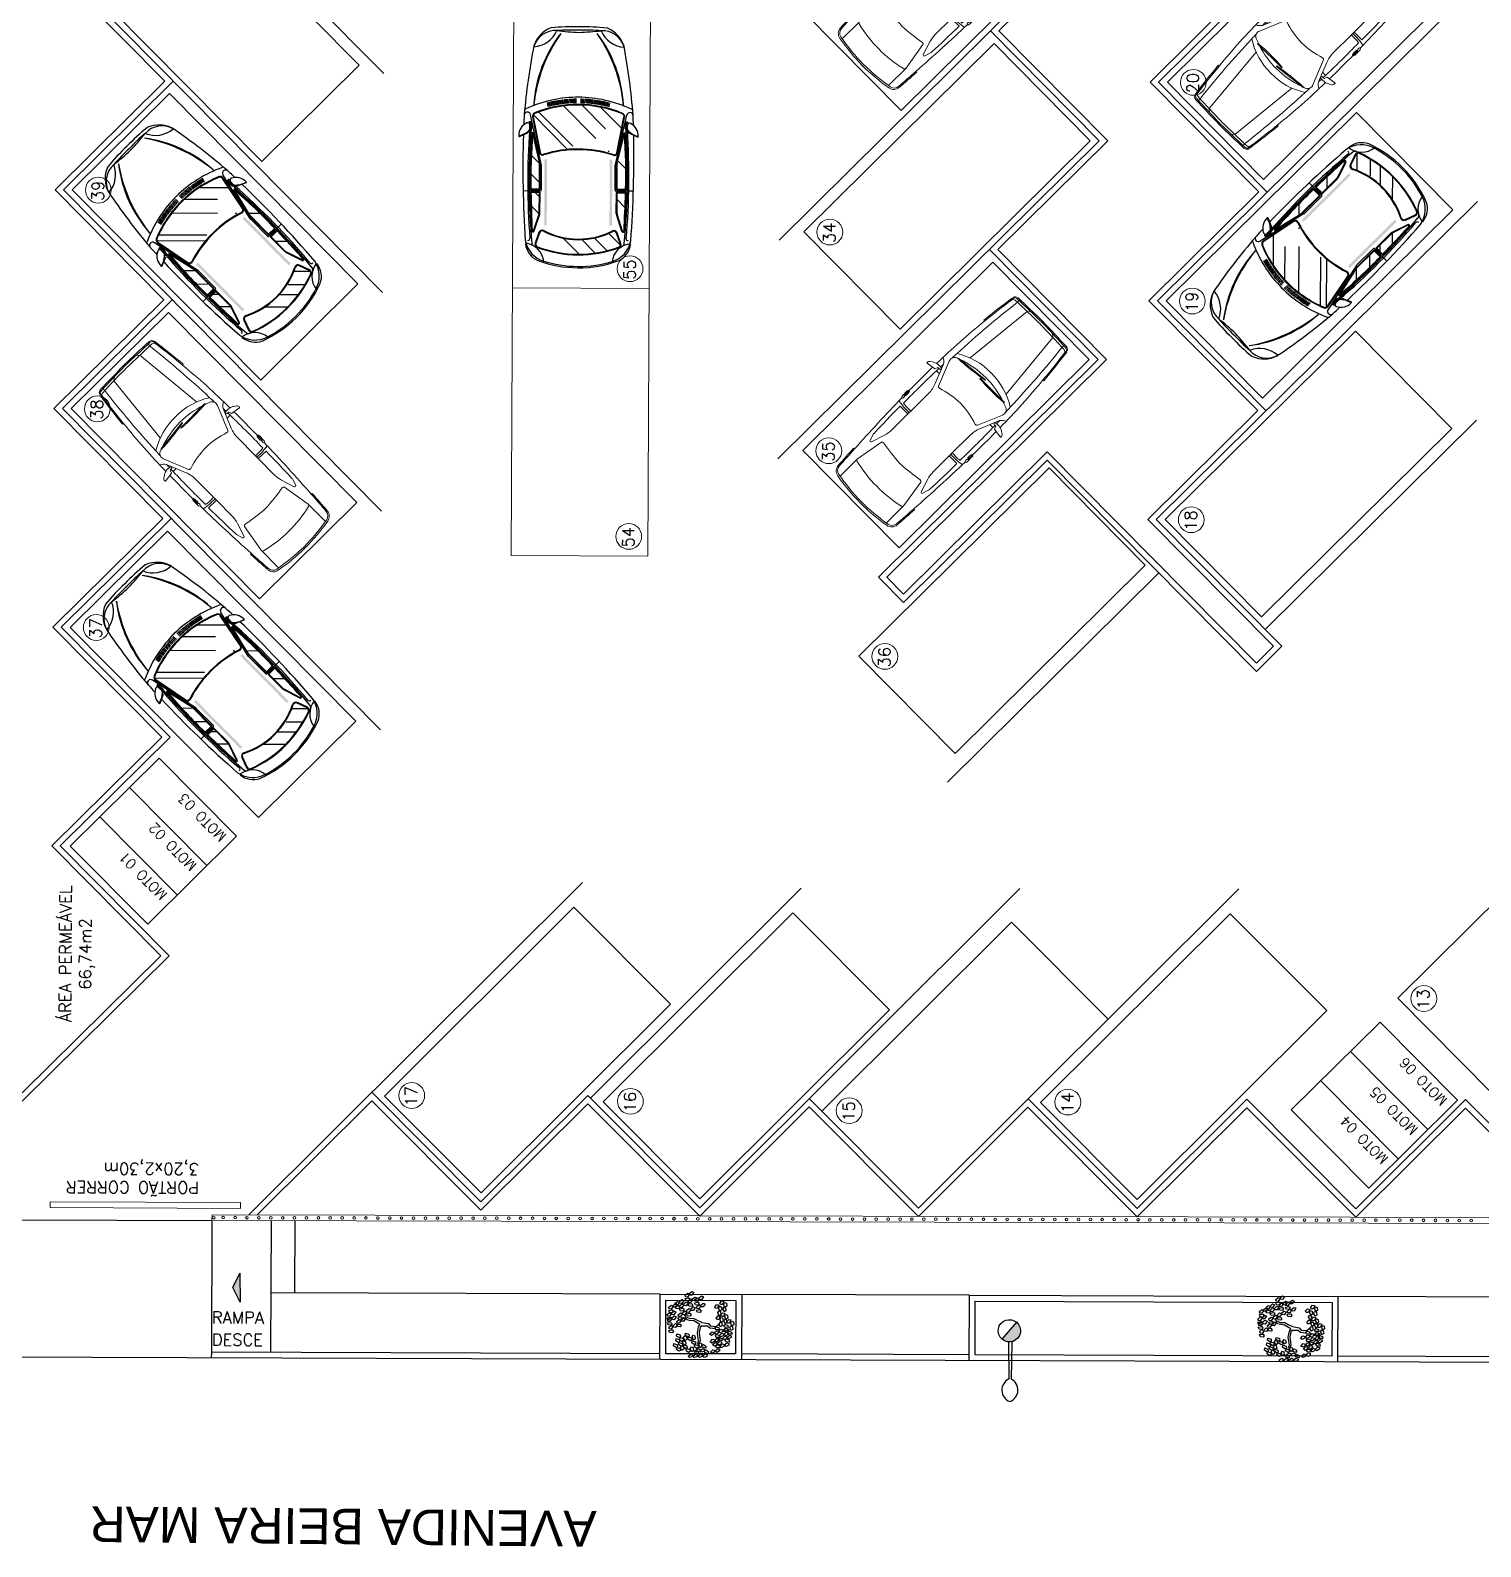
# Model space of a CAD drawing. Extents: x -1057 to 3416, y -340 to 4111.
# Drawn here: x -286.4 to -262.02, y 216.59 to 242.08 of the extents above; entities that cross this region are included whole.
import ezdxf
from ezdxf.enums import TextEntityAlignment as Align

# ---------------------------------------------------------------- set-up
doc = ezdxf.new("R2010")
doc.units = 0
doc.header["$LTSCALE"] = 50
for name, pattern in [('CONTINU', [0]), ('DGN Style 1', [0.003115, 5.18318e-06, -0.00311]), ('HIDDEN', [9.525, 6.35, -3.175])]:
    doc.linetypes.add(name, pattern=pattern)
doc.layers.add('0.1', color=8, linetype='Continuous', lineweight=13)
doc.layers.add('Margem A3', color=8, linetype='DGN Style 1', lineweight=0)
for name, color, linetype in [('layout', 1, 'Continuous'), ('luminaria', 10, 'Continuous'), ('OK', 96, 'Continuous'), ('Poste de cimento', 7, 'Continuous'), ('Texto 2', 1, 'Continuous')]:
    doc.layers.add(name, color=color, linetype=linetype)
doc.styles.add('ROBERTO', font='swissek.ttf')
doc.styles.add('ROMANS', font='romans')
doc.styles.get("Standard").update_dxf_attribs({"font": 'romans.shx'})

# ---------------------------------------------------------------- blocks, each defined once
blk = doc.blocks.new('Car')
at = {"layer": 'layout', "color": 8}
for p, q in [((-44.4, -116.8), (-45.5, -110.7)), ((-42.5, -116.4), (-43.6, -110.2)), ((-41.1, -116), (-42, -109.8)), ((-39.1, -115.6), (-40.1, -109.4)), ((-37.2, -115.2), (-38.1, -108.9)), ((-35.8, -114.9), (-36.5, -108.6)), ((-33.8, -114.5), (-34.6, -108.2)), ((-31.8, -114.1), (-32.6, -107.8)), ((-30.4, -113.9), (-31, -107.6)), ((-28.4, -113.5), (-29, -107.4)), ((-26.4, -113.2), (-27.1, -107.2)), ((-25, -113), (-25.5, -107)), ((-23, -112.8), (-23.5, -106.4)), ((-21.2, -112.5), (-21.3, -106.1)), ((-19.2, -112.3), (-19.3, -105.9)), ((-17.2, -112.1), (-17.4, -105.7)), ((-15.7, -111.9), (-15.7, -105.5)), ((-13.7, -111.8), (-13.7, -105.3)), ((-11.7, -111.6), (-11.7, -105.2)), ((-9.7, -111.5), (-9.7, -105.1)), ((-7.7, -111.4), (-7.7, -105)), ((-5.7, -111.3), (-5.7, -104.9)), ((-3.7, -111.3), (-3.7, -104.8)), ((3.7, -111.3), (3.7, -104.8)), ((5.7, -111.3), (5.7, -104.9)), ((7.7, -111.4), (7.7, -105)), ((9.7, -111.5), (9.7, -105.1)), ((11.7, -111.6), (11.7, -105.2)), ((13.7, -111.8), (13.7, -105.3)), ((15.7, -111.9), (15.7, -105.5)), ((17.2, -112.1), (17.4, -105.7)), ((19.2, -112.3), (19.3, -105.9)), ((21.2, -112.5), (21.3, -106.1)), ((23, -112.8), (23.5, -106.4)), ((25, -113), (25.5, -107)), ((26.4, -113.2), (27.1, -107.2)), ((28.4, -113.5), (29, -107.4)), ((30.4, -113.9), (31, -107.6)), ((31.8, -114.1), (32.6, -107.8)), ((33.8, -114.5), (34.6, -108.2)), ((35.8, -114.9), (36.5, -108.6)), ((37.2, -115.2), (38.1, -108.9)), ((39.1, -115.6), (40.1, -109.4)), ((41.1, -116), (42, -109.8)), ((42.5, -116.4), (43.6, -110.2)), ((44.4, -116.8), (45.5, -110.7)), ((-53.8, -202.9), (-70.4, -128.8)), ((-67.3, -131.9), (-57, -183.8)), ((-66.3, -131.7), (-56.1, -183.6)), ((-15.9, -179.3), (-66, -129.1)), ((-8.4, -174.6), (-58.2, -124.8)), ((25.2, -163.1), (-22.1, -115.7)), ((39.6, -148.7), (5.2, -114.3)), ((63.1, -148), (32.6, -117.5)), ((53.8, -202.9), (70.4, -128.8)), ((56.1, -183.6), (66.3, -131.7)), ((57, -183.8), (67.3, -131.9)), ((-86.3, -160.6), (-73.2, -154.7)), ((-72.4, -154), (-71.3, -150.4)), ((-71.4, -149.7), (-71.5, -143.3)), ((-70.4, -149.4), (-70.5, -140)), ((-69.4, -149.1), (-69.5, -139.9)), ((-68.4, -148.9), (-68.7, -139.9)), ((68.4, -148.9), (68.7, -139.9)), ((69.4, -149.1), (69.5, -139.9)), ((70.4, -149.4), (70.5, -140)), ((72.4, -154), (71.3, -150.4)), ((71.4, -149.7), (71.5, -143.3)), ((86.3, -160.6), (73.2, -154.7)), ((-56.9, -198.5), (-67, -155.8)), ((-55.9, -198.3), (-66, -155.6)), ((55.9, -198.3), (66, -155.6)), ((56.9, -198.5), (67, -155.8)), ((-56.8, -200.2), (-68.8, -188.2)), ((-56.8, -237.2), (-56.8, -199.5)), ((-55.8, -237.2), (-55.8, -199.5)), ((44.8, -182.6), (43.4, -181.3)), ((55.8, -237.2), (55.8, -199.5)), ((56.8, -237.2), (56.8, -199.5)), ((69.3, -207.1), (57.6, -195.4)), ((-56.8, -227.8), (-69.3, -215.2)), ((-53.8, -238.7), (-53.8, -203.1)), ((53.8, -238.7), (53.8, -203.1)), ((-80.7, -239.7), (-54.8, -239.7)), ((-68.3, -237.2), (-69.2, -236.3)), ((-69.1, -237.2), (-56.8, -237.2)), ((-69.1, -238.2), (-56.8, -238.2)), ((-56.8, -241.4), (-69, -241.4)), ((-56.8, -242.4), (-69, -242.4)), ((-56.8, -248.7), (-62.9, -242.6)), ((-56.8, -272.4), (-56.8, -242.4)), ((-55.8, -272.4), (-55.8, -242.4)), ((80.7, -239.7), (54.8, -239.7)), ((55.8, -272.4), (55.8, -242.4)), ((69.1, -237.2), (56.8, -237.2)), ((69.1, -238.2), (56.8, -238.2)), ((56.8, -241.4), (69, -241.4)), ((56.8, -242.4), (69, -242.4)), ((56.8, -272.4), (56.8, -242.4)), ((-57, -273.8), (-68.3, -262.5)), ((68.3, -263.5), (56.8, -251.9)), ((-65.1, -298.3), (-57, -273.6)), ((-64.2, -298.6), (-56, -273.9)), ((64.2, -298.6), (56, -273.9)), ((65.1, -298.3), (57, -273.6)), ((-57.2, -300.9), (-62.7, -316.3)), ((-56.3, -301.3), (-61.8, -316.6)), ((1.6, -332.4), (-21.8, -309)), ((42.5, -327), (25.2, -309.8)), ((61.9, -318.8), (44.9, -301.8)), ((61.8, -316.6), (56.3, -301.3)), ((62.7, -316.3), (57.2, -300.9)), ((25.1, -330.6), (5.5, -311))]:
    blk.add_line(p, q, dxfattribs=at)
for centre, radius, start, end in [((-7.8, -326.7), 326.8, 88.6351, 95.7726), ((7.8, -326.7), 326.8, 84.2274, 91.3649), ((-34.3, -38.3), 32.9, 86.5625, 164.4958), ((-69, 10.4), 40, 274.3393, 336.719), ((-25.6, -41.2), 42.5, 111.779, 161.6544), ((122.7, -124.6), 188.5, 142.4297, 176.6237), ((155.6, -136.8), 222.3, 145.0929, 173.9605), ((-40.2, -4.5), 3, 97.674, 111.779), ((-10, -339.3), 334.6, 88.282, 93.8135), ((10.1, 328.4), 336.5, 262.7695, 268.2851), ((10, -339.3), 334.6, 86.1865, 91.718), ((-10.1, 328.4), 336.5, 271.7149, 277.2305), ((-155.6, -136.8), 222.3, 6.0395, 34.9071), ((-122.7, -124.6), 188.5, 3.3763, 37.5703), ((69, 10.4), 40, 203.281, 265.6607), ((34.3, -38.3), 32.9, 15.5042, 93.4375), ((40.2, -4.5), 3, 68.221, 82.326), ((25.6, -41.2), 42.5, 18.3456, 68.221), ((866.8, -205.6), 949.5, 169.2081, 175.3433), ((-866.8, -205.6), 949.5, 4.6567, 10.7919), ((0.5, -286.5), 183.7, 90, 115.0781), ((-0.5, -286.5), 183.7, 64.9219, 90), ((1565.6, -198.2), 1646.7, 177.6205, 178.0972), ((-75, -129.5), 4.65, 8.7491, 183.5185), ((-77.8, -119.2), 1, 174.7727, 295.0781), ((-62.4, -130.8), 5, 111.9536, 193.3017), ((-62.4, -130.8), 4, 111.9536, 193.5543), ((-64.4, -113.6), 1, 172.7258, 290.5969), ((0, -280.4), 167.2, 90.0065, 112.6232), ((0, -280.4), 166.2, 90.0085, 112.6252), ((0, -280.4), 167.2, 67.3768, 89.9935), ((0, -280.4), 166.2, 67.3768, 89.9935), ((62.4, -130.8), 4.01, 346.5287, 68.1294), ((64.4, -113.6), 1, 249.4031, 7.2742), ((62.4, -130.8), 5, 346.6983, 68.0464), ((75, -129.5), 4.65, 356.4815, 171.2509), ((77.8, -119.2), 1, 244.9219, 5.2273), ((-1565.6, -198.2), 1646.7, 1.9028, 2.3795), ((-67, -159.1), 20.4, 115.2032, 181.9349), ((-94.9, -128.7), 32, 283.4706, 317.3927), ((-74.5, -143.4), 3, 0.889, 115.2032), ((940.7, -224.1), 1014.7, 175.8385, 184.8151), ((-72.5, -140.1), 1, 0.889, 98.0676), ((936.4, -221.1), 1008.4, 175.9397, 185.4333), ((-72.4, -149.7), 1, 287.9404, 0.889), ((-71.5, -140), 1, 0.889, 95.2234), ((-71.4, -149.4), 1, 285.265, 0.889), ((-70.5, -139.9), 1, 0.889, 92.3899), ((-70.4, -149.1), 1, 282.6212, 0.889), ((-69.7, -139.9), 1, 2.0031, 90.1843), ((-69.4, -148.9), 1, 280.1196, 2.0031), ((-67, -155.8), 1, 13.3017, 174.5453), ((67, -155.8), 1, 5.4547, 166.6983), ((-936.4, -221.1), 1008.4, 354.5667, 4.0603), ((69.4, -148.9), 1, 177.9969, 259.8804), ((69.7, -139.9), 1, 89.8157, 177.9969), ((70.4, -149.1), 1, 179.111, 257.3788), ((70.5, -139.9), 1, 87.6101, 179.111), ((71.4, -149.4), 1, 179.111, 254.735), ((71.5, -140), 1, 84.7766, 179.111), ((-940.7, -224.1), 1014.7, 355.1849, 4.1615), ((94.9, -128.7), 32, 222.6073, 256.5294), ((72.4, -149.7), 1, 179.111, 252.0596), ((72.5, -140.1), 1, 81.9324, 179.111), ((74.5, -143.4), 3, 64.7968, 179.111), ((73.4, -153.7), 1, 196.4299, 257.7669), ((67, -159.1), 20.4, 358.0651, 64.7968), ((-86.5, -159.6), 1, 193.8166, 282.2331), ((1565.6, -198.2), 1646.7, 178.6017, 183.9759), ((770.4, -218.9), 840.8, 175.6929, 181.2505), ((770.4, -218.9), 839.8, 175.6943, 181.2501), ((-770.4, -218.9), 839.8, 358.7499, 4.3057), ((-770.4, -218.9), 840.8, 358.7495, 4.3071), ((-1565.6, -198.2), 1646.7, 356.0241, 1.3983), ((86.5, -159.6), 1, 257.7669, 346.1834), ((-52.2, -182.7), 5, 193.3017, 287.8184), ((-60.8, -199.5), 4, 360, 13.3017), ((-52.2, -182.7), 4, 193.5543, 287.8184), ((-60.8, -199.5), 5, 0, 13.3017), ((0, -345), 166.5, 90, 107.8184), ((0, -345), 165.5, 90, 107.8184), ((0, -345), 166.5, 72.1816, 90), ((0, -345), 165.5, 72.1816, 90), ((52.2, -182.7), 5, 252.1816, 346.6983), ((52.2, -182.7), 4, 252.1816, 346.4457), ((60.8, -199.5), 5, 166.6983, 180), ((60.8, -199.5), 4, 166.6983, 180), ((-54.8, -203.1), 1, 0, 13.3017), ((54.8, -203.1), 1, 166.6983, 180), ((-69.1, -237.2), 1, 181.5835, 270), ((-69, -242.4), 1, 90, 181.1066), ((9004.6, 48.7), 9079.4, 181.83701, 182.18864), ((9004.6, 48.7), 9078.4, 181.83709, 182.18858), ((-56.8, -237.2), 1, 270, 0), ((-56.8, -242.4), 1, 0, 90), ((-54.8, -238.7), 1, 270, 0), ((54.8, -238.7), 1, 180, 270), ((56.8, -237.2), 1, 180, 270), ((56.8, -242.4), 1, 90, 180), ((-9004.6, 48.7), 9078.4, 357.81142, 358.16291), ((-9004.6, 48.7), 9079.4, 357.81136, 358.16299), ((69, -242.4), 1, 358.8934, 90), ((69.1, -237.2), 1, 270, 358.4165), ((-60.8, -272.4), 4, 341.6525, 360), ((-60.8, -272.4), 5, 341.6525, 360), ((60.8, -272.4), 5, 180, 198.3475), ((60.8, -272.4), 4, 180, 198.3475), ((-73.3, -309.4), 3, 270, 5.5819), ((-66.1, -298), 2, 183.0738, 341.6525), ((-66.1, -298), 1, 183.4405, 341.6525), ((-52.5, -302.6), 5, 63.1357, 160.3462), ((-52.5, -302.6), 4, 63.1357, 160.3462), ((0, -198.9), 112.2, 243.1357, 270), ((0, -198.9), 111.2, 243.1357, 270), ((0, -198.9), 111.2, 270, 296.8643), ((0, -198.9), 112.2, 270, 296.8643), ((52.5, -302.6), 5, 19.6538, 116.8643), ((52.5, -302.6), 4, 19.6538, 116.8643), ((66.1, -298), 2, 198.3475, 356.9262), ((66.1, -298), 1, 198.3475, 356.5595), ((73.3, -309.4), 3, 174.4181, 270), ((-39.1, -305.6), 38.6, 190.1502, 253.6248), ((-79.7, -346.5), 30, 5.2584, 84.7128), ((-46.8, -314.4), 30, 185.5819, 244.441), ((-62.6, -316.1), 5, 185.4333, 247.7979), ((-58, -317.9), 5, 160.3462, 249.5059), ((-58, -317.9), 4, 160.3462, 249.5059), ((0, -162.8), 170.6, 249.5059, 270), ((0, -162.8), 169.6, 249.5059, 270), ((0, -162.8), 169.6, 270, 290.4941), ((0, -162.8), 170.6, 270, 290.4941), ((79.7, -346.5), 30, 95.2872, 174.7416), ((39.1, -305.6), 38.6, 286.3752, 349.8498), ((58, -317.9), 4, 290.4941, 19.6538), ((58, -317.9), 5, 290.4941, 19.6538), ((46.8, -314.4), 30, 295.559, 354.4181), ((62.6, -316.1), 5, 292.2021, 354.5667), ((0, -181.6), 170.6, 249.5059, 270), ((0, -181.6), 168.6, 252.2391, 270), ((0, -181.6), 170.6, 270, 290.4941), ((0, -181.6), 168.6, 270, 287.7609)]:
    blk.add_arc(centre, radius, start, end, dxfattribs=at)
for points in [[(-49.6, -290.4), (-45.8, -290.4), (-49.6, -194), (-45.8, -194)], [(49.6, -290.4), (45.8, -290.4), (49.6, -194), (45.8, -194)]]:
    blk.add_solid(points, dxfattribs=at)
blk = doc.blocks.new('TEMPRA3')
for p, q in [((-0.157, 0.823), (-0.131, 0.862)), ((-0.075, 0.872), (-0.101, 0.713)), ((-0.085, 0.882), (-0.082, 0.882)), ((-1.26, 0.697), (-1.26, 0.716)), ((0.058, 0.464), (-0.363, 0.637)), ((0.069, 0.533), (-0.261, 0.669)), ((-0.101, 0.713), (-0.151, 0.694)), ((-0.151, 0.694), (-0.151, 0.656)), ((-0.098, 0.674), (-0.098, 0.602)), ((0.756, 0.496), (0.756, 0.679)), ((1.287, 0.519), (1.517, 0.592)), ((1.406, 0.471), (1.886, 0.553)), ((1.515, 0.629), (1.414, 0.659)), ((1.806, 0.709), (1.807, 0.728)), ((0.687, 0.496), (0.259, 0.496)), ((1.136, 0.496), (0.756, 0.496)), ((0.058, -0.464), (-0.363, -0.637)), ((0.687, -0.496), (0.259, -0.496)), ((1.136, -0.496), (0.756, -0.496)), ((0.756, -0.496), (0.756, -0.679)), ((1.406, -0.471), (1.886, -0.553)), ((-1.26, -0.697), (-1.26, -0.716)), ((0.069, -0.533), (-0.261, -0.669)), ((-0.151, -0.694), (-0.151, -0.656)), ((-0.101, -0.713), (-0.151, -0.694)), ((-0.075, -0.872), (-0.101, -0.713)), ((-0.098, -0.674), (-0.098, -0.602)), ((1.287, -0.519), (1.517, -0.592)), ((1.515, -0.629), (1.414, -0.659)), ((1.806, -0.709), (1.807, -0.728)), ((-0.157, -0.823), (-0.131, -0.862)), ((-0.085, -0.882), (-0.082, -0.882))]:
    blk.add_line(p, q)
at = {"color": 9}
for p, q in [((0.49, 0.777), (0.614, 0.777)), ((0.49, 0.767), (0.567, 0.767)), ((-1.875, 0.533), (-1.914, 0.533)), ((-1.869, 0.63), (-1.647, 0.654)), ((0.577, 0.757), (0.577, 0.748)), ((0.634, 0.757), (0.634, 0.748)), ((1.886, 0.553), (2.3, 0.553)), ((-1.881, 0.307), (-1.924, 0.254)), ((-1.881, 0.307), (-0.653, 0.428)), ((-0.527, 0.509), (-0.536, 0.509)), ((-0.536, 0.509), (-0.532, -0.064)), ((0.687, 0.496), (0.756, 0.496)), ((-0.568, 0.016), (-0.577, 0.017)), ((-0.568, 0.015), (-0.577, 0.014)), ((-0.577, 0.014), (-0.51, -0.555)), ((-1.881, -0.308), (-1.924, -0.255)), ((-0.532, -0.064), (-0.523, -0.064)), ((-1.881, -0.307), (-0.653, -0.428)), ((0.687, -0.496), (0.756, -0.496)), ((-1.875, -0.533), (-1.914, -0.533)), ((-1.869, -0.631), (-1.647, -0.655)), ((-0.51, -0.555), (-0.501, -0.554)), ((0.577, -0.757), (0.577, -0.748)), ((0.634, -0.757), (0.634, -0.748)), ((1.886, -0.553), (2.3, -0.553)), ((0.49, -0.767), (0.567, -0.767)), ((0.49, -0.777), (0.614, -0.777))]:
    blk.add_line(p, q, dxfattribs=at)
for points in [[(0.486, 0.76), (0.486, 0.749, 0.414214), (0.496, 0.739), (0.558, 0.739, 0.414214), (0.568, 0.749), (0.568, 0.759)], [(0.486, -0.76), (0.486, -0.749, -0.414214), (0.496, -0.739), (0.558, -0.739, -0.414214), (0.568, -0.749), (0.568, -0.759)]]:
    blk.add_lwpolyline(points, format="xyb", dxfattribs=at)
for centre, radius, start, end in [((-0.143, 0.755), 0.0434, 160.4209, 180), ((0.052, 0.685), 0.25, 146.5293, 160.4209), ((-0.079, 0.816), 0.0696, 117.5198, 138.9652), ((-0.092, 0.841), 0.0416, 80.8067, 117.5198), ((-0.083, 0.874), 0.00833, 350.8067, 80.8067), ((46.287, -1.061), 48.25, 178.0551, 178.7396), ((-1.864, 0.574), 0.07, 98.0767, 178.0551), ((0.026, -12.748), 13.526, 95.4579, 98.0767), ((-0.091, -10.408), 11.166, 90.4891, 96.0118), ((1.08, -0.033), 1.689, 158.4883, 161.8833), ((-0.403, 0.55), 0.0959, 65.2249, 157.5632), ((0.355, -17.256), 17.935, 91.743, 91.9698), ((0.075, 0.7), 0.267, 168.223, 189.9837), ((0.355, -17.256), 17.935, 88.9571, 91.6179), ((0.213, -22.305), 23.067, 89.3717, 90.7606), ((0.259, 0.996), 0.5, 247.6625, 270), ((0.213, -22.305), 23.067, 89.0973, 89.3437), ((0.115, -25.837), 26.599, 86.3544, 88.8806), ((-0.298, 0.555), 0.987, 356.5337, 7.1274), ((0.636, -17.099), 17.778, 87.5716, 89.6146), ((1.136, 0.996), 0.5, 270, 287.5892), ((1.385, 0.564), 0.1, 73.296, 87.5716), ((1.509, 0.61), 0.02, 295.0881, 73.296), ((0.028, -29.336), 30.117, 85.8738, 86.6125), ((1.892, 0.523), 0.03, 17.6685, 101.6613), ((-0.298, 0.005), 2.281, 359.8835, 13.3775), ((2.183, 0.56), 0.144, 10.2757, 85.2864), ((-1.242, -0.033), 3.619, 0.5277, 9.8398), ((1.08, -0.033), 1.689, 163.0258, 178.8872), ((1.496, -0.036), 1.496, 161.9012, 178.6096), ((0.046, 0.438), 0.0288, 340.8387, 65.2249), ((1.415, 0.442), 0.03, 107.5892, 190.5643), ((-1.901, -0.176), 3.343, 3.0173, 10.5643), ((1.08, 0.033), 1.689, 181.1128, 199.382), ((-1.901, 0.176), 3.343, 349.4357, 356.9827), ((-0.298, -0.005), 2.281, 346.6225, 0.1165), ((-1.242, 0.033), 3.619, 350.1602, 359.4723), ((46.287, 1.06), 48.25, 181.2604, 181.9449), ((1.496, 0.036), 1.496, 181.3904, 198.0988), ((0.046, -0.438), 0.0288, 294.7751, 19.1613), ((0.259, -0.996), 0.5, 90, 112.3375), ((-0.298, -0.555), 0.987, 352.8726, 3.4663), ((1.136, -0.996), 0.5, 72.4108, 90), ((1.415, -0.442), 0.03, 169.4357, 252.4108), ((-1.864, -0.575), 0.07, 181.9449, 261.9233), ((0.026, 12.748), 13.526, 261.9735, 264.5421), ((-0.091, 10.408), 11.166, 263.9882, 269.5109), ((1.08, 0.033), 1.689, 200.3288, 201.5117), ((1.08, 0.033), 1.689, 200.3288, 201.5117), ((-0.403, -0.55), 0.0959, 202.4368, 294.7751), ((0.355, 17.256), 17.935, 268.0302, 268.257), ((0.075, -0.7), 0.267, 170.0163, 191.777), ((-0.143, -0.755), 0.0434, 180, 199.5791), ((0.355, 17.256), 17.935, 268.3821, 271.0429), ((0.213, 22.305), 23.067, 269.2394, 270.6283), ((0.213, 22.305), 23.067, 270.6563, 270.9027), ((0.115, 25.837), 26.599, 271.1194, 273.6456), ((0.636, 17.099), 17.778, 270.3854, 272.4284), ((1.385, -0.564), 0.1, 272.4284, 286.704), ((1.509, -0.61), 0.02, 286.704, 64.9119), ((0.028, 29.336), 30.117, 273.3875, 274.1262), ((1.892, -0.523), 0.03, 258.3387, 342.3315), ((2.183, -0.56), 0.144, 274.7136, 349.7243), ((0.052, -0.685), 0.25, 199.5791, 213.4707), ((-0.079, -0.816), 0.0696, 221.0348, 242.4802), ((-0.092, -0.841), 0.0416, 242.4802, 279.1933), ((-0.083, -0.874), 0.00833, 279.1933, 9.1933)]:
    blk.add_arc(centre, radius, start, end)
for centre, radius, start, end in [((0.49, 0.751), 0.0263, 91.9264, 184.8104), ((0.49, 0.751), 0.0164, 92.1313, 187.2433), ((0.567, 0.757), 0.01, 0, 90), ((0.614, 0.757), 0.02, 0, 90), ((19.555, -0.393), 21.489, 177.397, 178.9536), ((-1.862, 0.581), 0.05, 97.8958, 177.1673), ((43.913, -1.002), 45.813, 178.0177, 178.7486), ((0.137, -16.634), 17.284, 92.2713, 96.6835), ((-1.822, 0.581), 0.05, 97.8958, 177.1673), ((0.026, -12.748), 13.506, 95.4656, 97.8958), ((0.402, 0.031), 1.126, 147.4954, 181.5953), ((0.192, -19.533), 20.183, 91.7794, 92.1012), ((-0.144, 0.846), 0.212, 204.7842, 236.5367), ((-0.17, 0.661), 0.0195, 202.2729, 342.8001), ((0.47, 0.753), 0.0061, 200.0424, 315.2534), ((0.606, 0.816), 0.0733, 246.8341, 293.1659), ((-0.263, 0.555), 0.987, 356.5337, 11.7667), ((0.027, -29.37), 30.131, 85.8821, 86.6147), ((2.181, 0.569), 0.115, 10.4548, 85.2928), ((-1.236, -0.033), 3.585, 0.5327, 10.015), ((-4.071, 0.196), 3.558, 355.8109, 5.0412), ((43.913, 1.002), 45.813, 181.2514, 181.9823), ((0.402, -0.031), 1.126, 178.4047, 212.5046), ((-4.057, -0.683), 3.558, 2.0761, 11.3064), ((-1.236, 0.033), 3.585, 349.985, 359.4673), ((19.555, 0.392), 21.489, 181.0464, 182.603), ((-0.263, -0.555), 0.987, 348.2333, 3.4663), ((-1.862, -0.581), 0.05, 182.8327, 262.1042), ((0.137, 16.634), 17.284, 263.3165, 267.7287), ((-1.822, -0.581), 0.05, 182.8327, 262.1042), ((0.026, 12.748), 13.506, 262.1042, 264.5344), ((0.192, 19.533), 20.183, 267.8988, 268.2206), ((-0.144, -0.846), 0.212, 123.4633, 155.2158), ((-0.17, -0.661), 0.0195, 17.1999, 157.7271), ((0.47, -0.753), 0.0061, 44.7466, 159.9576), ((0.49, -0.751), 0.0263, 175.1896, 268.0736), ((0.49, -0.751), 0.0164, 172.7567, 267.8687), ((0.567, -0.757), 0.01, 270, 0), ((0.606, -0.816), 0.0733, 66.8341, 113.1659), ((0.614, -0.757), 0.02, 270, 360), ((0.027, 29.37), 30.131, 273.3853, 274.1179), ((2.181, -0.569), 0.115, 274.7072, 349.5452)]:
    blk.add_arc(centre, radius, start, end, dxfattribs=at)
blk = doc.blocks.new('ÁREA')
for p in [(0.00005, 0.00376), (0, 0)]:
    blk.add_attdef('COMPARTIMENTO', text='', height=0.0025).set_placement(p, align=Align.CENTER)
at = {"color": 1}
for p in [(-0.00005, -0.00376), (-0.0001, -0.00752)]:
    blk.add_attdef('ÁREA', text='', height=0.002, dxfattribs=at).set_placement(p, align=Align.CENTER)
blk = doc.blocks.new('SET1')
at = {"layer": 'Texto 2'}
blk.add_hatch(color=7, dxfattribs=at).paths.add_polyline_path([(0.282, 0.232), (-0.113, 0.138), (-0.282, -0.232)])
at = {"layer": 'Texto 2', "color": 7}
blk.add_lwpolyline([(-0.282, -0.232), (-0.113, 0.138), (0.282, 0.232)], close=True, dxfattribs=at)
blk = doc.blocks.new('poste concreto')
at = {"layer": 'Poste de cimento'}
h = blk.add_hatch(color=256, dxfattribs=at)
h.dxf.hatch_style = 1
h.paths.add_polyline_path([(364866.842, 7758015.357), (364866.767, 7758015.418), (364866.676, 7758015.455), (364866.578, 7758015.47), (364866.48, 7758015.455), (364866.39, 7758015.418), (364866.314, 7758015.357), (364866.254, 7758015.282), (364866.216, 7758015.191), (364866.201, 7758015.093), (364866.956, 7758015.093), (364866.94, 7758015.191), (364866.903, 7758015.282)])
for p, q in [((364866.815, 7758015.406), (364867.773, 7758016.191)), ((364866.886, 7758015.322), (364867.818, 7758016.138)), ((364866.314, 7758015.357), (364866.39, 7758015.418)), ((364866.39, 7758015.418), (364866.48, 7758015.455)), ((364866.48, 7758015.455), (364866.578, 7758015.47)), ((364866.578, 7758015.47), (364866.676, 7758015.455)), ((364866.676, 7758015.455), (364866.767, 7758015.418)), ((364866.767, 7758015.418), (364866.842, 7758015.357)), ((364866.201, 7758015.093), (364866.216, 7758015.191)), ((364866.216, 7758014.995), (364866.201, 7758015.093)), ((364866.956, 7758015.093), (364866.201, 7758015.093)), ((364866.216, 7758015.191), (364866.254, 7758015.282)), ((364866.254, 7758014.904), (364866.216, 7758014.995)), ((364866.254, 7758015.282), (364866.314, 7758015.357)), ((364866.314, 7758014.829), (364866.254, 7758014.904)), ((364866.842, 7758015.357), (364866.903, 7758015.282)), ((364866.903, 7758014.904), (364866.842, 7758014.829)), ((364866.903, 7758015.282), (364866.94, 7758015.191)), ((364866.94, 7758014.995), (364866.903, 7758014.904)), ((364866.94, 7758015.191), (364866.956, 7758015.093)), ((364866.956, 7758015.093), (364866.94, 7758014.995)), ((364866.39, 7758014.768), (364866.314, 7758014.829)), ((364866.48, 7758014.731), (364866.39, 7758014.768)), ((364866.578, 7758014.716), (364866.48, 7758014.731)), ((364866.676, 7758014.731), (364866.578, 7758014.716)), ((364866.767, 7758014.768), (364866.676, 7758014.731)), ((364866.842, 7758014.829), (364866.767, 7758014.768))]:
    blk.add_line(p, q, dxfattribs=at)
for centre, start, end in [((364868.17, 7758016.298), 60.7351, 195.0987), ((364867.989, 7758016.511), 245.3971, 19.7607)]:
    blk.add_arc(centre, 0.411, start, end, dxfattribs=at)
blk = doc.blocks.new('L', base_point=(1.368, 0.591))
at = {"color": 3, "lineweight": -2}
for p, q in [((1.275, 0.567), (1.306, 0.592)), ((1.288, 0.517), (1.275, 0.567)), ((1.281, 0.65), (1.312, 0.675)), ((1.294, 0.6), (1.281, 0.65)), ((1.322, 0.591), (1.294, 0.6)), ((1.306, 0.592), (1.336, 0.538)), ((1.312, 0.675), (1.342, 0.621)), ((1.342, 0.621), (1.322, 0.591)), ((1.337, 0.489), (1.356, 0.548)), ((1.356, 0.548), (1.391, 0.554)), ((1.391, 0.554), (1.404, 0.527)), ((1.317, 0.508), (1.288, 0.517)), ((1.336, 0.538), (1.317, 0.508)), ((1.376, 0.484), (1.337, 0.489)), ((1.404, 0.527), (1.376, 0.484))]:
    blk.add_line(p, q, dxfattribs=at)
blk = doc.blocks.new('Árvore-13')
at = {"color": 3}
for p, q in [((-0.795, 0.302), (-0.961, 0.415)), ((-0.795, 0.406), (-0.953, 0.499)), ((-0.357, 0.349), (-0.795, 0.406)), ((-0.366, 0.227), (-0.795, 0.302)), ((-0.129, 0.105), (-0.366, 0.227)), ((-0.068, 0.19), (-0.357, 0.349)), ((-0.068, -0.036), (-0.129, 0.105)), ((0.029, 0.068), (-0.068, 0.19)), ((0.029, 0.068), (0.318, 0.331)), ((0.116, -0.055), (0.283, 0.133)), ((0.283, 0.133), (0.423, 0.284)), ((0.318, 0.331), (0.405, 0.537)), ((0.405, 0.537), (0.484, 0.659)), ((0.423, 0.284), (0.502, 0.509)), ((0.484, 0.659), (0.572, 0.715)), ((0.502, 0.509), (0.633, 0.668)), ((0.572, 0.715), (0.607, 0.819)), ((0.633, 0.668), (0.782, 0.715)), ((-0.296, -0.392), (-0.418, -0.693)), ((-0.199, -0.449), (-0.313, -0.74)), ((-0.313, -0.74), (-0.243, -0.89)), ((-0.147, -0.299), (-0.296, -0.392)), ((-0.05, -0.383), (-0.199, -0.449)), ((-0.068, -0.036), (-0.147, -0.299)), ((0.116, -0.055), (-0.05, -0.383))]:
    blk.add_line(p, q, dxfattribs=at)
at = {"color": 3, "xscale": 3.048, "yscale": 3.048, "zscale": 3.048}
for p, rotation in [((-0.716, 1.448), 295.0165150851705), ((0.169, 1.448), 190.1248425347958), ((0.581, 1.401), 190.1248425347958), ((0.852, 1.344), 190.1248425347958), ((-1.303, 0.884), 347.8021081598379), ((-0.926, 0.959), 295.0165150851705), ((-0.848, 0.462), 295.0165150851705), ((-0.488, 1.26), 295.0165150851705), ((-0.348, 0.687), 295.0165150851705), ((-0.252, 1.138), 295.0165150851705), ((0.353, 0.95), 190.1248425347958), ((0.677, 0.781), 190.1248425347958), ((1.124, 0.565), 190.1248425347958), ((1.211, 1.147), 190.1248425347958), ((1.317, 0.753), 190.1248425347958), ((-1.443, 0.368), 347.8021081598379), ((-1.128, 0.415), 347.8021081598379), ((0.765, 0.274), 190.1248425347958), ((0.8, -0.299), 190.1248425347958), ((1.203, -0.317), 190.1248425347958), ((1.246, 0.039), 190.1248425347958), ((1.579, 0.114), 190.1248425347958), ((-0.103, -0.899), 66.16076666471405), ((0.502, -1.003), 66.16076666471405), ((-0.453, -1.397), 66.16076666471405), ((-0.015, -1.19), 66.16076666471405), ((0.616, -1.322), 66.16076666471405)]:
    blk.add_blockref('L', p, dxfattribs=dict(at, rotation=rotation))
for p in [(-1.391, -0.308), (-1.233, -0.881), (-1.049, -0.533), (-0.848, -0.449), (-0.672, -1.021), (-0.453, -1.04), (-0.445, -0.543), (-0.874, -1.134)]:
    blk.add_blockref('L', p, dxfattribs=at)

msp = doc.modelspace()

# ---------------------------------------------------------------- linework, layer by layer
at = {"layer": '0.1', "color": 8}
for p, q in [((-285.804, 246.754), (-280.456, 241.354)), ((-267.433, 241.211), (-262.033, 246.559)), ((-273.81, 238.555), (-268.41, 243.903)), ((-268.269, 243.903), (-270.116, 242.073)), ((-285.964, 243.078), (-284.134, 241.23)), ((-285.822, 243.077), (-280.474, 237.677)), ((-267.574, 241.212), (-265.727, 243.042)), ((-267.451, 237.535), (-262.051, 242.883)), ((-270.257, 242.074), (-268.428, 240.226)), ((-270.116, 242.073), (-268.286, 240.226)), ((-285.981, 239.401), (-284.134, 241.23)), ((-285.84, 239.4), (-283.993, 241.23)), ((-265.745, 239.365), (-267.574, 241.212)), ((-265.603, 239.364), (-267.433, 241.211)), ((-273.828, 234.878), (-268.428, 240.226)), ((-268.286, 240.226), (-270.134, 238.396)), ((-285.981, 239.401), (-284.152, 237.553)), ((-285.84, 239.4), (-280.492, 234)), ((-267.592, 237.535), (-265.745, 239.365)), ((-267.469, 233.858), (-262.069, 239.206)), ((-270.275, 238.397), (-268.446, 236.549)), ((-270.134, 238.396), (-268.304, 236.549)), ((-285.999, 235.724), (-284.152, 237.553)), ((-285.858, 235.723), (-284.01, 237.553)), ((-265.763, 235.688), (-267.592, 237.535)), ((-265.621, 235.687), (-267.451, 237.535)), ((-268.446, 236.549), (-272.14, 232.89)), ((-268.304, 236.549), (-271.999, 232.89)), ((-285.999, 235.724), (-284.17, 233.876)), ((-285.858, 235.723), (-280.51, 230.323)), ((-267.61, 233.858), (-265.763, 235.688)), ((-265.639, 232.01), (-262.086, 235.529)), ((-271.718, 232.464), (-269.302, 234.856)), ((-271.717, 232.605), (-269.302, 234.998)), ((-269.302, 234.998), (-265.783, 231.445)), ((-269.302, 234.856), (-265.784, 231.304)), ((-286.017, 232.047), (-284.17, 233.876)), ((-285.876, 232.046), (-284.028, 233.876)), ((-265.499, 231.727), (-267.61, 233.858)), ((-265.358, 231.726), (-267.469, 233.858)), ((-272.14, 232.89), (-271.718, 232.464)), ((-271.999, 232.89), (-271.717, 232.605)), ((-270.978, 229.443), (-267.425, 232.961)), ((-286.017, 232.047), (-284.187, 230.2)), ((-285.876, 232.046), (-284.046, 230.199)), ((-265.784, 231.304), (-265.358, 231.726)), ((-265.783, 231.445), (-265.499, 231.727)), ((-286.035, 228.37), (-284.187, 230.2)), ((-285.893, 228.369), (-284.046, 230.199)), ((-284.423, 227.054), (-282.931, 228.532)), ((-286.035, 228.37), (-284.205, 226.523)), ((-285.893, 228.369), (-284.064, 226.522)), ((-282.725, 222.166), (-277.114, 227.757)), ((-276.979, 224.129), (-273.438, 227.658)), ((-275.144, 222.287), (-269.761, 227.652)), ((-286.533, 224.076), (-284.064, 226.522)), ((-286.532, 224.218), (-284.205, 226.523)), ((-278.821, 222.386), (-280.656, 224.228)), ((-278.821, 222.386), (-277.025, 224.175)), ((-275.144, 222.287), (-277.025, 224.175)), ((-271.467, 222.281), (-273.302, 224.123)), ((-267.79, 222.275), (-269.625, 224.116)), ((-267.79, 222.275), (-265.948, 224.11)), ((-264.113, 222.268), (-265.948, 224.11)), ((-264.113, 222.268), (-262.271, 224.104)), ((-260.436, 222.262), (-262.271, 224.104)), ((-282.583, 222.166), (-280.656, 224.086)), ((-278.821, 222.245), (-280.656, 224.086)), ((-278.821, 222.245), (-277.026, 224.034)), ((-275.144, 222.146), (-277.026, 224.034)), ((-275.144, 222.146), (-273.303, 223.981)), ((-271.467, 222.14), (-273.303, 223.981)), ((-271.467, 222.14), (-269.626, 223.975)), ((-267.79, 222.133), (-269.626, 223.975)), ((-267.79, 222.133), (-265.949, 223.969)), ((-264.113, 222.127), (-265.949, 223.969)), ((-264.113, 222.127), (-262.272, 223.962)), ((-263.898, 222.615), (-262.406, 224.093)), ((-260.436, 222.121), (-262.272, 223.962)), ((-286.065, 222.288), (-286.065, 222.388)), ((-286.065, 222.388), (-282.865, 222.372)), ((-282.865, 222.272), (-282.865, 222.372)), ((-286.065, 222.288), (-282.865, 222.272)), ((-283.343, 222.07), (-283.342, 222.17)), ((-253.751, 222.005), (-283.343, 222.071)), ((-253.802, 222.104), (-283.342, 222.17))]:
    msp.add_line(p, q, dxfattribs=at)
at = {"layer": '0.1', "color": 8, "linetype": 'CONTINU', "lineweight": -2}
msp.add_line((-286.543, 222.086), (-283.343, 222.07), dxfattribs=at)
at = {"layer": '0.1', "color": 8}
for points in [[(-275.863, 264.742), (-276.016, 233.243), (-278.316, 233.254), (-278.163, 264.754)], [(-275.994, 237.743), (-278.294, 237.754)], [(-256.873, 232.282), (-263.41, 225.808), (-260.243, 222.611), (-253.706, 229.085)], [(-284.233, 229.846), (-285.725, 228.368), (-284.423, 227.054)], [(-282.931, 228.532), (-284.233, 229.846)], [(-283.429, 228.039), (-284.73, 229.354)], [(-283.926, 227.547), (-285.228, 228.861)], [(-271.467, 222.281), (-266.084, 227.646)], [(-268.28, 225.458), (-269.903, 227.087), (-273.091, 223.91)], [(-263.708, 225.407), (-265.2, 223.93), (-263.898, 222.615)], [(-262.406, 224.093), (-263.708, 225.407)], [(-262.904, 223.6), (-264.206, 224.915)], [(-263.401, 223.108), (-264.703, 224.422)]]:
    msp.add_lwpolyline(points, dxfattribs=at)
for points in [[(-270.178, 245.538), (-268.56, 243.904), (-271.757, 240.737), (-273.376, 242.372)], [(-282.506, 239.879), (-280.871, 241.497), (-284.038, 244.695), (-285.672, 243.076)], [(-264.086, 244.377), (-262.467, 242.743), (-265.665, 239.577), (-267.283, 241.211)], [(-270.196, 241.861), (-268.578, 240.227), (-271.775, 237.06), (-273.394, 238.695)], [(-282.523, 236.202), (-280.889, 237.82), (-284.056, 241.018), (-285.69, 239.399)], [(-264.104, 240.7), (-262.485, 239.066), (-265.682, 235.9), (-267.301, 237.534)], [(-270.214, 238.184), (-268.596, 236.55), (-271.793, 233.384), (-273.411, 235.018)], [(-282.541, 232.525), (-280.907, 234.144), (-284.074, 237.341), (-285.708, 235.722)], [(-264.121, 237.023), (-262.503, 235.389), (-265.7, 232.223), (-267.319, 233.857)], [(-269.272, 234.726), (-267.654, 233.091), (-270.851, 229.925), (-272.469, 231.559)], [(-282.559, 228.848), (-280.925, 230.467), (-284.091, 233.664), (-285.726, 232.045)], [(-275.633, 225.712), (-277.257, 227.342), (-280.444, 224.165), (-278.82, 222.536)], [(-271.956, 225.614), (-273.58, 227.243), (-276.767, 224.066), (-275.144, 222.437)], [(-264.602, 225.601), (-266.226, 227.23), (-269.413, 224.054), (-267.79, 222.425)]]:
    msp.add_lwpolyline(points, close=True, dxfattribs=at)
for centre, radius in [((-266.846, 241.207), 0.217), ((-285.253, 239.396), 0.217), ((-272.956, 238.691), 0.217), ((-276.315, 238.074), 0.217), ((-266.863, 237.531), 0.217), ((-285.27, 235.719), 0.217), ((-272.974, 235.014), 0.217), ((-266.881, 233.854), 0.217), ((-276.337, 233.574), 0.217), ((-285.288, 232.042), 0.217), ((-272.032, 231.556), 0.217), ((-262.972, 225.805), 0.217), ((-279.985, 224.174), 0.217), ((-276.309, 224.076), 0.217), ((-272.632, 223.919), 0.217), ((-268.955, 224.063), 0.217), ((-283.313, 222.119), 0.0225), ((-283.154, 222.12), 0.0225), ((-282.954, 222.12), 0.0225), ((-282.754, 222.119), 0.0225), ((-282.554, 222.119), 0.0225), ((-282.354, 222.118), 0.0225), ((-282.154, 222.118), 0.0225), ((-281.954, 222.118), 0.0225), ((-281.754, 222.117), 0.0225), ((-281.554, 222.117), 0.0225), ((-281.354, 222.116), 0.0225), ((-281.154, 222.116), 0.0225), ((-280.954, 222.115), 0.0225), ((-280.754, 222.115), 0.0225), ((-280.554, 222.114), 0.0225), ((-280.354, 222.114), 0.0225), ((-280.154, 222.114), 0.0225), ((-279.954, 222.113), 0.0225), ((-279.754, 222.113), 0.0225), ((-279.554, 222.112), 0.0225), ((-279.354, 222.112), 0.0225), ((-279.154, 222.111), 0.0225), ((-278.954, 222.111), 0.0225), ((-278.754, 222.11), 0.0225), ((-278.554, 222.11), 0.0225), ((-278.354, 222.11), 0.0225), ((-278.154, 222.109), 0.0225), ((-277.954, 222.109), 0.0225), ((-277.754, 222.108), 0.0225), ((-277.554, 222.108), 0.0225), ((-277.354, 222.107), 0.0225), ((-277.154, 222.107), 0.0225), ((-276.954, 222.106), 0.0225), ((-276.754, 222.106), 0.0225), ((-276.554, 222.105), 0.0225), ((-276.354, 222.105), 0.0225), ((-276.154, 222.105), 0.0225), ((-275.976, 222.104), 0.0225), ((-275.776, 222.104), 0.0225), ((-275.576, 222.103), 0.0225), ((-275.376, 222.103), 0.0225), ((-275.176, 222.102), 0.0225), ((-274.976, 222.102), 0.0225), ((-274.776, 222.102), 0.0225), ((-274.576, 222.101), 0.0225), ((-274.376, 222.101), 0.0225), ((-274.176, 222.1), 0.0225), ((-273.976, 222.1), 0.0225), ((-273.776, 222.099), 0.0225), ((-273.576, 222.099), 0.0225), ((-273.376, 222.098), 0.0225), ((-273.176, 222.098), 0.0225), ((-272.976, 222.098), 0.0225), ((-272.776, 222.097), 0.0225), ((-272.576, 222.097), 0.0225), ((-272.376, 222.096), 0.0225), ((-272.176, 222.096), 0.0225), ((-271.976, 222.095), 0.0225), ((-271.776, 222.095), 0.0225), ((-271.576, 222.094), 0.0225), ((-271.376, 222.094), 0.0225), ((-271.176, 222.093), 0.0225), ((-270.976, 222.093), 0.0225), ((-270.776, 222.093), 0.0225), ((-270.576, 222.092), 0.0225), ((-270.376, 222.092), 0.0225), ((-270.176, 222.091), 0.0225), ((-269.976, 222.091), 0.0225), ((-269.776, 222.09), 0.0225), ((-269.576, 222.09), 0.0225), ((-269.376, 222.089), 0.0225), ((-269.176, 222.089), 0.0225), ((-268.976, 222.089), 0.0225), ((-268.776, 222.088), 0.0225), ((-268.576, 222.088), 0.0225), ((-268.376, 222.087), 0.0225), ((-268.176, 222.087), 0.0225), ((-267.976, 222.086), 0.0225), ((-267.776, 222.086), 0.0225), ((-267.576, 222.085), 0.0225), ((-267.376, 222.085), 0.0225), ((-267.176, 222.085), 0.0225), ((-266.976, 222.084), 0.0225), ((-266.776, 222.084), 0.0225), ((-266.576, 222.083), 0.0225), ((-266.376, 222.083), 0.0225), ((-266.176, 222.082), 0.0225), ((-265.976, 222.082), 0.0225), ((-265.776, 222.081), 0.0225), ((-265.576, 222.081), 0.0225), ((-265.376, 222.081), 0.0225), ((-265.176, 222.08), 0.0225), ((-264.976, 222.08), 0.0225), ((-264.776, 222.079), 0.0225), ((-264.576, 222.079), 0.0225), ((-264.376, 222.078), 0.0225), ((-264.176, 222.078), 0.0225), ((-263.976, 222.077), 0.0225), ((-263.776, 222.077), 0.0225), ((-263.576, 222.077), 0.0225), ((-263.376, 222.076), 0.0225), ((-263.176, 222.076), 0.0225), ((-262.976, 222.075), 0.0225), ((-262.776, 222.075), 0.0225), ((-262.576, 222.074), 0.0225), ((-262.376, 222.074), 0.0225), ((-262.176, 222.073), 0.0225)]:
    msp.add_circle(centre, radius, dxfattribs=at)
at = {"layer": 'Margem A3', "color": 7, "linetype": 'CONTINU', "lineweight": -2}
for p, q in [((-283.343, 222.071), (-283.353, 219.86)), ((-282.353, 219.857), (-282.343, 222.068)), ((-281.947, 220.855), (-281.943, 222.066)), ((-275.81, 220.833), (-282.349, 220.857)), ((-270.612, 220.815), (-274.436, 220.829)), ((-253.748, 220.755), (-264.42, 220.793)), ((-256.964, 219.666), (-304.613, 219.836)), ((-283.353, 219.86), (-283.354, 219.76)), ((-275.813, 219.833), (-283.353, 219.86)), ((-270.615, 219.815), (-274.44, 219.829)), ((-267.516, 219.804), (-270.516, 219.815)), ((-257.763, 219.769), (-264.424, 219.793))]:
    msp.add_line(p, q, dxfattribs=at)
for points in [[(-275.814, 219.733), (-275.811, 220.833), (-274.438, 220.829), (-274.44, 219.729)], [(-270.616, 219.715), (-270.611, 220.815), (-264.415, 220.793), (-264.42, 219.693)], [(-275.711, 220.733), (-274.538, 220.729), (-274.54, 219.829), (-275.713, 219.833), (-275.711, 220.733)], [(-270.511, 220.714), (-264.515, 220.693), (-264.52, 219.793), (-270.516, 219.814), (-270.511, 220.714)]]:
    msp.add_lwpolyline(points, dxfattribs=at)

# ---------------------------------------------------------------- block references
at = {"layer": '0.1', "color": 8, "linetype": 'CONTINU'}
for p, rotation in [((-270.725, 243.166), 224.7232820208156), ((-265.027, 241.873), 44.72328202081562), ((-270.76, 235.812), 224.7232820208156), ((-283.448, 235.069), 314.7232820208156)]:
    msp.add_blockref('TEMPRA3', p, dxfattribs=dict(at, rotation=rotation))
for p, xscale, yscale, zscale, rotation in [((-277.172, 242.14), 0.01150000000000001, 0.01150000000000001, 0.01150000000000001, 359.7232820208156), ((-284.774, 240.132), 0.0115, 0.0115, 0.0115, 44.72328202081562), ((-266.203, 236.922), 0.01149999999999999, 0.01149999999999999, 0.01149999999999999, 134.7232820208156), ((-284.81, 232.778), 0.0115, 0.0115, 0.0115, 44.72328202081562)]:
    msp.add_blockref('Car', p, dxfattribs=dict(at, xscale=xscale, yscale=yscale, zscale=zscale, rotation=rotation))
at = {"layer": '0.1', "color": 8}
ref = msp.add_blockref('ÁREA', (-285.77, 226.558), dxfattribs=dict(at, xscale=133.3333333333332, yscale=133.3333333333332, zscale=133.3333333333332, rotation=89.72328202081573))
ref.add_attrib('COMPARTIMENTO', 'ÁREA PERMEÁVEL', dxfattribs={"layer": '0', "color": 1, "height": 0.2, "rotation": 89.7233}).set_placement((-285.706, 226.558), align=Align.CENTER)
ref.add_attrib('ÁREA', '66,74m2', dxfattribs={"layer": '0', "color": 1, "height": 0.2, "rotation": 89.7233}).set_placement((-285.372, 226.554), align=Align.CENTER)
at = {"layer": 'luminaria', "xscale": 0.4999999999999999, "yscale": 0.4999999999999999, "zscale": 0.4999999999999999, "rotation": 229.3886919651773}
msp.add_blockref('poste concreto', (-2826240.582, 2663652.472), dxfattribs=at)
at = {"layer": 'Margem A3', "color": 7, "linetype": 'CONTINU', "lineweight": -2, "xscale": 0.6666666666665975, "yscale": 0.6666666666665975, "zscale": 0.6666666666665975, "rotation": 50.729289061784}
msp.add_blockref('SET1', (-282.871, 220.945), dxfattribs=at)
at = {"layer": 'OK', "color": 3, "linetype": 'HIDDEN', "xscale": 0.3107660917594164, "yscale": 0.3107660917594164, "zscale": 0.3107660917594164, "rotation": 106.5717532991235}
for p in [(-275.117, 220.319), (-265.186, 220.248)]:
    msp.add_blockref('Árvore-13', p, dxfattribs=at)

# ---------------------------------------------------------------- texts
at = {"layer": '0.1', "color": 7}
for s, rotation, p in [('20', 89.7233, (-266.754, 241.022)), ('39', 89.7233, (-285.161, 239.211)), ('34', 89.7233, (-272.865, 238.506)), ('55', 89.7233, (-276.223, 237.889)), ('19', 89.7233, (-266.772, 237.346)), ('38', 89.7233, (-285.179, 235.534)), ('35', 89.7233, (-272.882, 234.829)), ('18', 89.7233, (-266.79, 233.669)), ('54', 89.7233, (-276.245, 233.389)), ('37', 89.7233, (-285.197, 231.857)), ('36', 89.7233, (-271.94, 231.371)), ('13', 89.7233, (-262.881, 225.62)), ('17', 89.9023, (-279.893, 223.99)), ('16', 89.9023, (-276.216, 223.891)), ('14', 89.9023, (-268.863, 223.879)), ('15', 89.9023, (-272.54, 223.735)), ('3,20x2,30m', 179.7233, (-283.558, 223.035)), ('PORTÃO CORRER', 179.7233, (-283.559, 222.724))]:
    msp.add_text(s, height=0.2, rotation=rotation, dxfattribs=at).set_placement(p)
at = {"layer": '0.1', "color": 7, "linetype": 'CONTINU', "lineweight": -2, "style": 'ROMANS'}
for s, p in [('MOTO 03', (-283.088, 228.545)), ('MOTO 02', (-283.585, 228.052)), ('MOTO 01', (-284.082, 227.56)), ('MOTO 06', (-262.563, 224.106)), ('MOTO 05', (-263.06, 223.613)), ('MOTO 04', (-263.557, 223.121))]:
    msp.add_text(s, height=0.17, rotation=134.7233, dxfattribs=at).set_placement(p)
at = {"layer": '0.1', "color": 7, "style": 'ROBERTO'}
msp.add_text('AVENIDA BEIRA MAR', height=0.6, rotation=179.4481, dxfattribs=at).set_placement((-276.875, 217.186))
at = {"layer": 'Margem A3', "color": 7, "linetype": 'CONTINU', "lineweight": -2}
for s, p in [('RAMPA', (-283.344, 220.341)), ('DESCE', (-283.344, 219.969))]:
    msp.add_text(s, height=0.2, rotation=359.7233, dxfattribs=at).set_placement(p)

doc.saveas('drawing.dxf')
